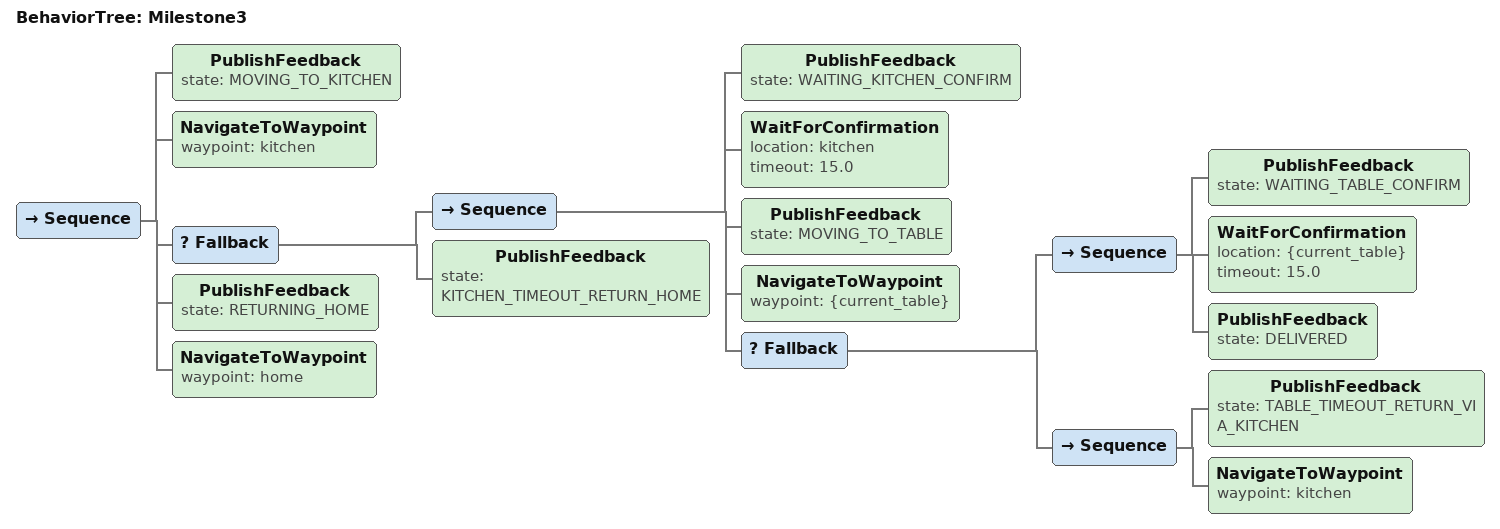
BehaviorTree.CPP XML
<?xml version="1.0"?>
<root BTCPP_format="4">
  <BehaviorTree ID="Milestone3">
    <Sequence>
      <PublishFeedback state="MOVING_TO_KITCHEN"/>
      <NavigateToWaypoint waypoint="kitchen"/>
      <Fallback>
        <Sequence>
          <PublishFeedback state="WAITING_KITCHEN_CONFIRM"/>
          <WaitForConfirmation location="kitchen" timeout="15.0"/>
          <PublishFeedback state="MOVING_TO_TABLE"/>
          <NavigateToWaypoint waypoint="{current_table}"/>
          <Fallback>
            <Sequence>
              <PublishFeedback state="WAITING_TABLE_CONFIRM"/>
              <WaitForConfirmation location="{current_table}" timeout="15.0"/>
              <PublishFeedback state="DELIVERED"/>
            </Sequence>
            <Sequence>
              <PublishFeedback state="TABLE_TIMEOUT_RETURN_VIA_KITCHEN"/>
              <NavigateToWaypoint waypoint="kitchen"/>
            </Sequence>
          </Fallback>
        </Sequence>
        <PublishFeedback state="KITCHEN_TIMEOUT_RETURN_HOME"/>
      </Fallback>
      <PublishFeedback state="RETURNING_HOME"/>
      <NavigateToWaypoint waypoint="home"/>
    </Sequence>
  </BehaviorTree>
</root>
